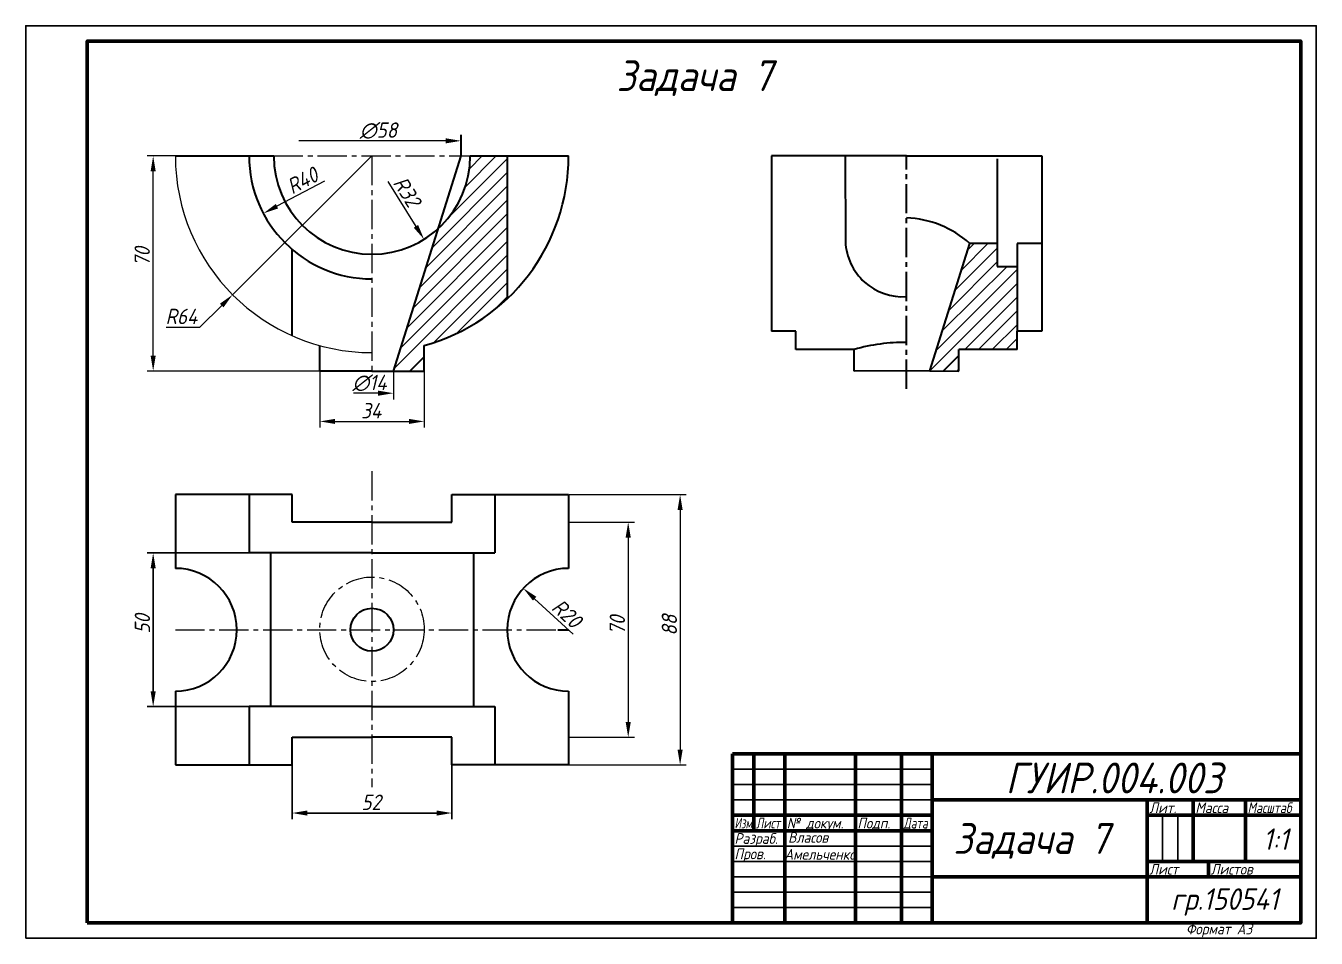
# Model space of a CAD drawing. Header units: millimetres. Extents: x 1974909 to 1976889, y 453046 to 453343.
# Drawn here: x 1975947.5 to 1976367.5, y 453046 to 453343 of the extents above; entities that cross this region are included whole.
import ezdxf

# ---------------------------------------------------------------- set-up
doc = ezdxf.new("R2010")
doc.units = ezdxf.units.MM
doc.header["$LTSCALE"] = 0.5
doc.linetypes.add('невидимая2', pattern=[4.7625, 3.175, -1.5875])
doc.linetypes.add('осевая2', pattern=[28.575, 19.05, -3.175, 3.175, -3.175])
doc.layers.get('0').update_dxf_attribs({"lineweight": 60})
doc.layers.get('Defpoints').update_dxf_attribs({"color": 5})
doc.layers.add('1-оси', color=1, linetype='осевая2')
doc.layers.add('3-размеры', color=6, linetype='Continuous')
doc.layers.add('2-штриховка', color=7, linetype='Continuous', true_color=0x00c7c7)
doc.layers.add('4-текст', color=7, linetype='Continuous', true_color=0x00ad00)
doc.styles.get("Standard").update_dxf_attribs({"font": 'isocpeui.ttf', "width": 0.9})
doc.dimstyles.new('Standart', dxfattribs={"dimtxt": 5, "dimasz": 5, "dimexe": 2, "dimexo": 0, "dimgap": 1, "dimtad": 1, "dimtoh": 1, "dimdec": 0, "dimtxsty": 'Standard', "dimcen": 2.5, "dimadec": 0, "dimazin": 0, "dimtfac": 1, "dimtdec": 0, "dimtmove": 0, "dimatfit": 3, "dimldrblk": 'DOTSMALL', "dimfxl": 1, "dimarcsym": 0})

# ---------------------------------------------------------------- blocks, each defined once
blk = doc.blocks.new('*D138')
at = {"layer": '3-размеры', "color": 0, "lineweight": -2, "transparency": 16777216}
for p, q in [((1976020.21, 453171.39), (1975986.98, 453171.39)), ((1975988.98, 453126.39), (1975988.98, 453166.39)), ((1976020.21, 453121.39), (1975986.98, 453121.39))]:
    blk.add_line(p, q, dxfattribs=at)
at = {"layer": '3-размеры', "color": 0, "lineweight": 30, "transparency": 16777216}
for points in [[(1975988.15, 453166.39), (1975989.82, 453166.39), (1975988.98, 453171.39)], [(1975988.15, 453126.39), (1975989.82, 453126.39), (1975988.98, 453121.39)]]:
    blk.add_solid(points, dxfattribs=at)
at = {"layer": 'Defpoints', "color": 0, "lineweight": 30, "transparency": 16777216}
for p in [(1975988.98, 453171.39), (1976020.21, 453171.39), (1976020.21, 453121.39)]:
    blk.add_point(p, dxfattribs=at)
at = {"layer": '3-размеры', "color": 0, "lineweight": 20, "transparency": 16777216, "insert": (1975985.48, 453148.32), "char_height": 5, "attachment_point": 5, "rotation": 90}
blk.add_mtext('50', dxfattribs=at)
blk = doc.blocks.new('_DotSmall')
at = {"color": 0, "linetype": 'ByBlock', "const_width": 0.5}
blk.add_lwpolyline([(-0.0625, 0, 1), (0.0625, 0, 1)], format="xyb", close=True, dxfattribs=at)
blk = doc.blocks.new('*D139')
at = {"layer": '3-размеры', "color": 0, "lineweight": -2, "transparency": 16777216}
blk.add_line((1976125.7, 453145.02), (1976113.14, 453156.52), dxfattribs=at)
at = {"layer": '3-размеры', "color": 0, "lineweight": 30, "transparency": 16777216}
blk.add_solid([(1976113.71, 453157.14), (1976112.58, 453155.91), (1976109.46, 453159.9)], dxfattribs=at)
at = {"layer": 'Defpoints', "color": 0, "lineweight": 30, "transparency": 16777216}
for p in [(1976109.46, 453159.9), (1976124.21, 453146.39)]:
    blk.add_point(p, dxfattribs=at)
at = {"layer": '3-размеры', "color": 0, "lineweight": 20, "transparency": 16777216, "insert": (1976123.63, 453151.67), "char_height": 5, "attachment_point": 5, "rotation": 317.5257}
blk.add_mtext('R20', dxfattribs=at)
blk = doc.blocks.new('*D140')
at = {"layer": '3-размеры', "color": 0, "lineweight": -2, "transparency": 16777216}
for p, q in [((1976034.21, 453102.39), (1976034.21, 453084.74)), ((1976086.21, 453102.39), (1976086.21, 453084.74)), ((1976039.21, 453086.74), (1976081.21, 453086.74))]:
    blk.add_line(p, q, dxfattribs=at)
at = {"layer": '3-размеры', "color": 0, "lineweight": 30, "transparency": 16777216}
for points in [[(1976039.21, 453087.57), (1976039.21, 453085.9), (1976034.21, 453086.74)], [(1976081.21, 453087.57), (1976081.21, 453085.9), (1976086.21, 453086.74)]]:
    blk.add_solid(points, dxfattribs=at)
at = {"layer": 'Defpoints', "color": 0, "lineweight": 30, "transparency": 16777216}
for p in [(1976034.21, 453102.39), (1976086.21, 453102.39), (1976086.21, 453086.74)]:
    blk.add_point(p, dxfattribs=at)
at = {"layer": '3-размеры', "color": 0, "lineweight": 20, "transparency": 16777216, "insert": (1976059.96, 453090.24), "char_height": 5, "attachment_point": 5}
blk.add_mtext('52', dxfattribs=at)

msp = doc.modelspace()

# ---------------------------------------------------------------- linework, layer by layer
at = {"lineweight": 30}
for p, q in [((1975996.20828, 453300.62116), (1976028.20828, 453300.62116)), ((1976067.20828, 453230.62116), (1976089.20044, 453300.62116)), ((1976092.20828, 453300.62116), (1976124.20828, 453300.62116)), ((1976104.20828, 453300.62116), (1976104.20828, 453254.14536)), ((1976234.19276, 453300.62116), (1976190.19276, 453300.62116)), ((1976190.19276, 453300.62116), (1976190.19276, 453243.62116)), ((1976234.19276, 453300.62116), (1976214.19276, 453300.62116)), ((1976214.19276, 453300.62116), (1976214.29715, 453272.72004)), ((1976234.19276, 453300.62116), (1976214.69276, 453300.62116)), ((1976234.19276, 453300.62116), (1976278.19276, 453300.62116)), ((1976263.70816, 453299.68613), (1976263.70816, 453264.68613)), ((1976278.19276, 453300.62116), (1976278.19276, 453243.62116)), ((1976034.20828, 453242.14039), (1976034.20828, 453270.22379)), ((1976241.74708, 453230.7201), (1976254.75421, 453272.12116)), ((1976263.70816, 453272.12116), (1976254.75421, 453272.12116)), ((1976278.19276, 453272.12116), (1976270.19276, 453272.12116)), ((1976270.19276, 453272.12116), (1976270.19276, 453243.62116)), ((1976263.70816, 453264.68613), (1976270.19276, 453264.68613)), ((1976198.19276, 453243.62116), (1976190.19276, 453243.62116)), ((1976198.19276, 453237.62116), (1976198.19276, 453243.62116)), ((1976270.19276, 453237.62116), (1976270.19276, 453243.62116)), ((1976278.19276, 453243.62116), (1976270.19276, 453243.62116)), ((1976043.20828, 453230.62116), (1976043.20828, 453238.92027)), ((1976077.20828, 453230.62116), (1976077.20828, 453238.92027)), ((1976217.19276, 453237.62116), (1976198.19276, 453237.62116)), ((1976217.19276, 453230.62116), (1976217.19276, 453237.62116)), ((1976251.19276, 453230.62116), (1976251.19276, 453237.62116)), ((1976270.19276, 453237.62116), (1976251.19276, 453237.62116)), ((1976060.20828, 453230.62116), (1976043.20828, 453230.62116)), ((1976060.20828, 453230.62116), (1976077.20828, 453230.62116)), ((1976241.74708, 453230.7201), (1976217.19276, 453230.62116)), ((1976241.74708, 453230.7201), (1976251.19276, 453230.62116)), ((1976020.20828, 453190.39197), (1975996.20828, 453190.39197)), ((1975996.20828, 453190.39197), (1975996.20828, 453166.39197)), ((1976034.20828, 453190.39197), (1976020.20828, 453190.39197)), ((1976020.20828, 453190.39197), (1976020.20828, 453171.39197)), ((1976034.20828, 453181.39197), (1976034.20828, 453190.39197)), ((1976086.20828, 453181.39197), (1976086.20828, 453190.39197)), ((1976086.20828, 453190.39197), (1976100.20828, 453190.39197)), ((1976100.20828, 453190.39197), (1976100.20828, 453171.39197)), ((1976100.20828, 453190.39197), (1976124.20828, 453190.39197)), ((1976124.20828, 453190.39197), (1976124.20828, 453166.39197)), ((1976060.20828, 453181.39197), (1976034.20828, 453181.39197)), ((1976060.20828, 453181.39197), (1976086.20828, 453181.39197)), ((1976060.20828, 453171.39197), (1976020.20828, 453171.39197)), ((1976034.20828, 453171.39197), (1976027.20828, 453171.39197)), ((1976027.20828, 453171.39197), (1976027.20828, 453121.39197)), ((1976060.20828, 453171.39197), (1976100.20828, 453171.39197)), ((1976086.20828, 453171.39197), (1976093.20828, 453171.39197)), ((1976093.20828, 453171.39197), (1976093.20828, 453121.39197)), ((1975996.20828, 453126.39197), (1975996.20828, 453102.39197)), ((1976124.20828, 453126.39197), (1976124.20828, 453102.39197)), ((1976060.20828, 453121.39197), (1976020.20828, 453121.39197)), ((1976020.20828, 453121.39197), (1976020.20828, 453102.39197)), ((1976060.20828, 453121.39197), (1976100.20828, 453121.39197)), ((1976100.20828, 453121.39197), (1976100.20828, 453102.39197)), ((1976034.20828, 453102.39197), (1976034.20828, 453111.39197)), ((1976034.20828, 453111.39197), (1976060.20828, 453111.39197)), ((1976086.20828, 453111.39197), (1976060.20828, 453111.39197)), ((1976086.20828, 453102.39197), (1976086.20828, 453111.39197)), ((1975996.20828, 453102.39197), (1976020.20828, 453102.39197)), ((1976020.20828, 453102.39197), (1976034.20828, 453102.39197)), ((1976100.20828, 453102.39197), (1976086.20828, 453102.39197)), ((1976124.20828, 453102.39197), (1976100.20828, 453102.39197))]:
    msp.add_line(p, q, dxfattribs=at)
at = {"linetype": 'невидимая2', "lineweight": 30}
for q in [(1976053.20828, 453230.62116), (1976067.20828, 453230.62116)]:
    msp.add_line((1976060.20828, 453230.62116), q, dxfattribs=at)
at = {"lineweight": 60}
for p, q in [((1976362.53157, 453106), (1976177.53157, 453106)), ((1976177.53157, 453051), (1976177.53157, 453106)), ((1976184.53157, 453106), (1976184.53157, 453081)), ((1976194.53157, 453051), (1976194.53157, 453106)), ((1976217.53157, 453106), (1976217.53157, 453051)), ((1976232.53157, 453051), (1976232.53157, 453106)), ((1976242.53157, 453106), (1976242.53157, 453051)), ((1976242.53157, 453091), (1976362.53157, 453091)), ((1976312.53157, 453051), (1976312.53157, 453091)), ((1976327.53157, 453091), (1976327.53157, 453071)), ((1976344.53157, 453071), (1976344.53157, 453091)), ((1976177.53157, 453086), (1976242.53157, 453086)), ((1976312.53157, 453086), (1976362.53157, 453086)), ((1976177.53157, 453081), (1976242.53157, 453081)), ((1976312.53157, 453071), (1976362.53157, 453071)), ((1976332.53157, 453066), (1976332.53157, 453071)), ((1976242.53157, 453066), (1976362.53157, 453066))]:
    msp.add_line(p, q, dxfattribs=at)
at = {"lineweight": -3}
for p, q in [((1976177.53157, 453101), (1976242.53157, 453101)), ((1976177.53157, 453096), (1976242.53157, 453096)), ((1976177.53157, 453091), (1976242.53157, 453091)), ((1976317.53157, 453071), (1976317.53157, 453086)), ((1976322.53157, 453086), (1976322.53157, 453071)), ((1976177.53157, 453076), (1976242.53157, 453076)), ((1976177.53157, 453071), (1976242.53157, 453071)), ((1976177.53157, 453066), (1976242.53157, 453066)), ((1976177.53157, 453061), (1976242.53157, 453061)), ((1976177.53157, 453056), (1976242.53157, 453056))]:
    msp.add_line(p, q, dxfattribs=at)
msp.add_line((1976312.53157, 453091), (1976312.53157, 453086))
at = {"lineweight": 60}
msp.add_lwpolyline([(1975967.53157, 453051), (1976362.53157, 453051), (1976362.53157, 453338), (1975967.53157, 453338)], close=True, dxfattribs=at)
at = {"lineweight": 30}
msp.add_circle((1976060.20828, 453146.39197), 7, dxfattribs=at)
at = {"lineweight": 20}
msp.add_arc((1976060.20828, 453300.62116), 64, 180, 270, dxfattribs=at)
at = {"lineweight": 30}
for centre, radius, start, end in [((1976060.20828, 453300.62116), 40, 180, 270), ((1976060.20828, 453300.62116), 32, 180, 0), ((1976060.20828, 453300.62116), 64, 285.4040937, 0), ((1976233.19002, 453248.47828), 32, 47.6326931, 88.2042939), ((1976233.0088, 453273.52797), 18.72908, 182.4723486, 273.6243962), ((1976232.98314, 453184.29266), 55.61713, 88.7537677, 106.4938302), ((1975996.20828, 453146.39197), 20, 270, 90), ((1976124.20828, 453146.39197), 20, 90, 270)]:
    msp.add_arc(centre, radius, start, end, dxfattribs=at)
at = {"layer": '1-оси', "lineweight": 20}
for p, q in [((1976028.20828, 453300.62116), (1976092.20828, 453300.62116)), ((1976060.20828, 453300.62116), (1976060.20828, 453230.62116)), ((1976060.20828, 453197.98254), (1976060.20828, 453095.14319)), ((1975996.20828, 453146.39197), (1976120.6608, 453146.39197))]:
    msp.add_line(p, q, dxfattribs=at)
at = {"layer": '1-оси', "lineweight": 30}
for p, q in [((1976234.19276, 453224.80603), (1976234.19276, 453300.62116)), ((1976120.6608, 453146.39197), (1976124.20828, 453146.39197))]:
    msp.add_line(p, q, dxfattribs=at)
at = {"layer": '1-оси', "lineweight": 20}
msp.add_circle((1976060.20828, 453146.56286), 17, dxfattribs=at)
at = {"layer": '2-штриховка', "linetype": 'Continuous', "lineweight": 20}
for p, q in [((1976085.50709, 453281.026), (1976104.20828, 453299.72719)), ((1976090.60247, 453290.61151), (1976100.61212, 453300.62116)), ((1976091.9329, 453296.43207), (1976096.12199, 453300.62116)), ((1976079.85899, 453270.88778), (1976104.20828, 453295.23706)), ((1976077.80209, 453264.34074), (1976104.20828, 453290.74693)), ((1976075.74518, 453257.79371), (1976104.20828, 453286.25681)), ((1976073.68827, 453251.24667), (1976104.20828, 453281.76668)), ((1976071.63137, 453244.69964), (1976104.20828, 453277.38326)), ((1976069.57446, 453238.1526), (1976104.20828, 453272.78642)), ((1976067.51756, 453231.60557), (1976104.20828, 453268.29629)), ((1976249.97471, 453256.90824), (1976263.70816, 453270.64169)), ((1976252.03161, 453263.45527), (1976260.6975, 453272.12116)), ((1976254.08852, 453270.00231), (1976256.20737, 453272.12116)), ((1976245.86089, 453243.81417), (1976266.95046, 453264.68613)), ((1976247.9178, 453250.3612), (1976263.70816, 453266.15156)), ((1976080.23848, 453239.83637), (1976104.20828, 453263.80617)), ((1976243.80399, 453237.26713), (1976270.19276, 453263.65591)), ((1976087.73606, 453242.84382), (1976104.20828, 453259.31604)), ((1976241.74708, 453230.7201), (1976270.19276, 453259.16578)), ((1976099.43111, 453250.04874), (1976104.20828, 453254.82591)), ((1976253.13827, 453237.62116), (1976270.19276, 453254.67566)), ((1976257.6284, 453237.62116), (1976270.19276, 453250.18553)), ((1976262.11853, 453237.62116), (1976270.19276, 453245.6954)), ((1976266.60865, 453237.62116), (1976270.19276, 453241.20527))]:
    msp.add_line(p, q, dxfattribs=at)
at = {"layer": '2-штриховка', "lineweight": 30}
msp.add_line((1976072.51528, 453230.62116), (1976077.20828, 453235.28671), dxfattribs=at)
at = {"layer": '2-штриховка', "linetype": 'Continuous', "lineweight": 30}
for p, q in [((1976246.19066, 453230.67356), (1976251.19276, 453235.67566)), ((1976241.74708, 453230.7201), (1976241.74708, 453230.7201)), ((1976250.6284, 453230.62116), (1976251.19276, 453231.18553)), ((1976250.63425, 453230.62701), (1976251.19276, 453231.18553))]:
    msp.add_line(p, q, dxfattribs=at)
at = {"layer": '3-размеры', "lineweight": 30}
msp.add_line((1976089.20044, 453300.62116), (1976089.20044, 453307.55255), dxfattribs=at)
at = {"layer": '3-размеры', "lineweight": 20}
for p, q in [((1976084.20044, 453305.55255), (1976036.3746, 453305.55255)), ((1975996.20828, 453300.62116), (1975986.98333, 453300.62116)), ((1976060.20828, 453300.62116), (1976014.84504, 453255.475)), ((1975988.98333, 453235.62116), (1975988.98333, 453295.62116)), ((1976044.72824, 453292.43725), (1976029.26628, 453284.2629)), ((1976065.40761, 453292.29803), (1976074.51306, 453277.72196)), ((1976004.21303, 453244.89386), (1976011.30103, 453251.94795)), ((1975993.20053, 453244.89386), (1976004.21303, 453244.89386)), ((1976043.20828, 453230.62116), (1975986.98333, 453230.62116)), ((1976043.20828, 453230.62116), (1976043.20828, 453212.21781)), ((1976067.20828, 453230.62116), (1976067.20828, 453221.40026)), ((1976077.20828, 453230.62116), (1976077.20828, 453212.21781)), ((1976062.20828, 453223.40026), (1976054.18461, 453223.40026)), ((1976048.20828, 453214.21781), (1976072.20828, 453214.21781)), ((1976124.35384, 453190.39197), (1976162.49939, 453190.39197)), ((1976160.49939, 453185.39197), (1976160.49939, 453107.39197)), ((1976124.20828, 453181.39197), (1976145.60086, 453181.39197)), ((1976143.60086, 453176.39197), (1976143.60086, 453116.39197)), ((1976124.20828, 453111.39197), (1976145.60086, 453111.39197)), ((1976124.20828, 453102.39197), (1976162.49939, 453102.39197))]:
    msp.add_line(p, q, dxfattribs=at)
at = {"layer": '3-размеры', "lineweight": 30}
for points in [[(1976084.20044, 453306.38589), (1976084.20044, 453304.71922), (1976089.20044, 453305.55255)], [(1976028.8768, 453284.99962), (1976029.65576, 453283.52619), (1976024.84599, 453281.92601)], [(1976075.21983, 453278.16347), (1976073.8063, 453277.28046), (1976077.1621, 453273.48137)], [(1976010.71319, 453252.53862), (1976011.88888, 453251.35728), (1976014.84504, 453255.475)]]:
    msp.add_solid(points, dxfattribs=at)
at = {"layer": '3-размеры', "lineweight": 20}
for points in [[(1975988.15, 453295.62116), (1975989.81667, 453295.62116), (1975988.98333, 453300.62116)], [(1975988.15, 453235.62116), (1975989.81667, 453235.62116), (1975988.98333, 453230.62116)], [(1976062.20828, 453224.2336), (1976062.20828, 453222.56693), (1976067.20828, 453223.40026)], [(1976048.20828, 453215.05115), (1976048.20828, 453213.38448), (1976043.20828, 453214.21781)], [(1976072.20828, 453215.05115), (1976072.20828, 453213.38448), (1976077.20828, 453214.21781)], [(1976159.66606, 453185.39197), (1976161.33272, 453185.39197), (1976160.49939, 453190.39197)], [(1976142.76752, 453176.39197), (1976144.43419, 453176.39197), (1976143.60086, 453181.39197)], [(1976142.76752, 453116.39197), (1976144.43419, 453116.39197), (1976143.60086, 453111.39197)], [(1976159.66606, 453107.39197), (1976161.33272, 453107.39197), (1976160.49939, 453102.39197)]]:
    msp.add_solid(points, dxfattribs=at)
at = {"layer": 'Defpoints'}
msp.add_lwpolyline([(1975947.53157, 453046), (1976367.53157, 453046), (1976367.53157, 453343), (1975947.53157, 453343)], close=True, dxfattribs=at)

# ---------------------------------------------------------------- texts
at = {"lineweight": -3, "width": 0.9}
msp.add_text('Формат А3', height=3.5, dxfattribs=at).set_placement((1976325.13422, 453047.24606))
at = {"linetype": 'Continuous', "lineweight": 20, "insert": (1976266.46117, 453103.163), "char_height": 10, "attachment_point": 1}
msp.add_mtext_dynamic_manual_height_columns('\\pxt6;ГУИР.004.003', width=78.7804492, gutter_width=50, heights=[0], dxfattribs=at)
at = {"layer": '3-размеры', "lineweight": 20, "width": 0.9}
for s, p in [('∅58', (1976056.25685, 453306.55255)), ('∅14', (1976053.86125, 453224.40026))]:
    msp.add_text(s, height=5, dxfattribs=at).set_placement(p)
at = {"layer": '3-размеры', "lineweight": 30, "width": 0.9}
msp.add_text('70', height=5, rotation=90, dxfattribs=at).set_placement((1975987.91894, 453264.72818))
at = {"layer": '3-размеры', "lineweight": 20, "char_height": 5, "attachment_point": 5}
for s, insert, rotation in [('R40', (1976037.57158, 453292.61272), 27.8642813), ('R32', (1976071.60424, 453288.98462), 301.9924009), ('70', (1976140.06866, 453147.89487), 90), ('88', (1976156.99939, 453147.89487), 90)]:
    msp.add_mtext(s, dxfattribs=dict(at, insert=insert, rotation=rotation))
for s, insert in [('R64', (1975998.20678, 453248.39386)), ('34', (1976059.96459, 453217.71781))]:
    msp.add_mtext(s, dxfattribs=dict(at, insert=insert))
at = {"layer": '4-текст', "lineweight": -3}
for s, width, p in [('Лит.', 0.9, (1976313.20279, 453086.70215)), ('Масса', 0.9, (1976328.20279, 453086.70215)), ('Масштаб', 0.8, (1976345.20279, 453086.70215)), ('Изм.', 0.7, (1976178.20279, 453081.70215)), ('Лист', 0.75, (1976185.20279, 453081.70215)), ('№ докум.', 0.9, (1976195.20279, 453081.70215)), ('Подп.', 0.9, (1976218.20279, 453081.70215)), ('Дата', 0.75, (1976233.20279, 453081.70215)), ('Разраб.', 0.9, (1976178.20279, 453076.70215)), ('Власов', 0.9, (1976195.64684, 453077.05)), ('Пров.', 0.9, (1976178.20279, 453071.70215)), ('Амельченко', 0.9, (1976194.46283, 453071.54151)), ('Лист', 0.9, (1976313.20279, 453066.70215)), ('Листов', 0.9, (1976333.20279, 453066.70215))]:
    msp.add_text(s, height=3.5, dxfattribs=dict(at, width=width)).set_placement(p)
at = {"layer": '4-текст', "linetype": 'Continuous', "lineweight": 20, "attachment_point": 1}
for s, width, insert, char_height in [('Задача 7', 69.661084, (1976139.81815, 453331.75069), 10), ('Задача 7', 69.661084, (1976249.44627, 453083.4468), 10), ('1:1', 13.1600612, (1976350.19679, 453081.73717), 7), ('гр.150541', 36.2799943, (1976320.35855, 453062.22875), 7)]:
    msp.add_mtext_dynamic_manual_height_columns(s, width=width, gutter_width=50, heights=[0], dxfattribs=dict(at, insert=insert, char_height=char_height))

# ---------------------------------------------------------------- dimensions: what is measured, and where the dimension line sits
at = {"layer": '3-размеры', "lineweight": 20}
dim = msp.add_linear_dim(base=(1975988.98333, 453171.39197), p1=(1976020.20828, 453121.39197), p2=(1976020.20828, 453171.39197), angle=90, dimstyle='Standart', dxfattribs=at)
dim.commit()
dim.dimension.update_dxf_attribs({"geometry": '*D138', "text_midpoint": (1975988.98333, 453148.32254), "dimtype": 160})
dim = msp.add_radius_dim(center=(1976124.20828, 453146.39197), mpoint=(1976109.45668, 453159.89717), dimstyle='Standart', dxfattribs=at)
dim.commit()
dim.dimension.update_dxf_attribs({"geometry": '*D139', "text_midpoint": (1976121.2676, 453149.08419), "dimtype": 164})
dim = msp.add_linear_dim(base=(1976086.20828, 453086.73771), p1=(1976034.20828, 453102.39197), p2=(1976086.20828, 453102.39197), dimstyle='Standart', dxfattribs=at)
dim.commit()
dim.dimension.update_dxf_attribs({"geometry": '*D140', "text_midpoint": (1976059.96376, 453086.73771), "dimtype": 160})

doc.saveas('drawing.dxf')
